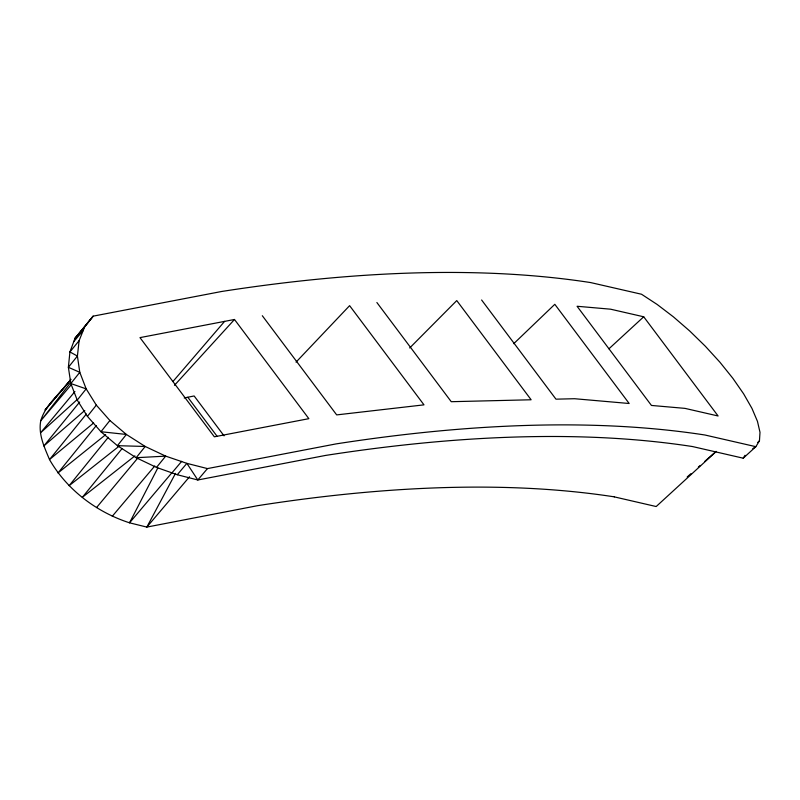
<?xml version="1.0" encoding="UTF-8"?>
<svg xmlns="http://www.w3.org/2000/svg" width="800" height="800" viewBox="0 0 800 800"><rect width="100%" height="100%" fill="white"/><g stroke="black" fill="none" stroke-linecap="round" stroke-linejoin="round"><path stroke-width="1.2" d="M759.45 440.86L760 432.33L757.47 421.38L751.96 408.4L743.65 393.87L732.85 378.3L719.94 362.24L705.37 346.27L689.68 330.96L673.43 316.87L657.18 304.48L641.53 294.24L590.62 282.57A2983.65 979.63 -36.9 0 0 221.78 291.46L93.16 316.15L75.01 338.35L69.92 351.95L68.38 367.3L70.83 383.55L77.24 400.1L87.41 416.35L100.96 431.73L117.42 445.68L136.17 457.71L156.49 467.42L177.27 474.74L197.82 479.98L325.51 455.44A2966.63 974.04 -36.9 0 1 692.5 446.55L743.23 458.2L755.83 446.68L759.45 440.86L757.64 442.51M84.62 326.97L75.01 338.35L93.16 316.15L84.62 326.97L79.11 340.67L77.41 356.06L79.79 372.32L86.17 388.87L96.32 405.13L109.88 420.5L126.37 434.45L145.2 446.47L165.69 456.13L186.88 463.36L207.45 468.59L336.08 443.9A2983.65 979.63 -36.9 0 1 704.91 435L755.83 446.68L752.82 448.58M157.84 467.9L129.54 522.82C96.59 512.17 66.85 489.74 49.51 459.57C44.47 447.41 38.14 434.32 40.75 420.81C45.65 403.88 61 393.16 70.9 379.27M175.52 473.35L146.84 527.09L129.54 522.82L172.1 472.52M743.23 458.2L745.02 455.29M70.54 382.68L40.75 420.81L71.21 384.76M77.24 400.1L86.17 388.87L70.83 383.55L79.79 372.32L68.38 367.3L77.41 356.06L69.92 351.95L79.11 340.67M87.41 416.35L96.32 405.13M109.88 420.5L100.96 431.73L126.37 434.45L117.42 445.68L145.2 446.47L136.17 457.71L165.69 456.13L156.49 467.42M96.31 425.54L58 472.98L105.66 434.67M86.35 414.05L49.51 459.57L93.64 422.96M108.3 437.28L69.11 485.71L119.42 445.94M79.67 402.03L43.83 445.98L84.78 410.49M122.06 448.6L82.34 497.33L134.91 455.89M74.92 391.55L40.54 432.84L77.1 399.65M96.56 507.56L138.14 457.63M73.79 341.61L83.4 330.22M70.49 379.93L45.02 410.1L70.72 379.74M172.09 472.71L181.7 461.33M177.27 474.74L186.88 463.36L197.82 479.98L207.45 468.59M112.3 516.24L154.78 465.96M189.51 476.77L146.84 527.09L257.46 505.7A2873.04 943.31 -36.9 0 1 614.32 496.85M172.93 381.53L224.6 321.38M174.47 385.32L234.49 319.48L308.85 418.67L214.35 436.81L139.98 337.62L234.49 319.48M296.04 362.14L349.61 305.66L423.98 404.85L336.68 414.9L262.31 315.72M409.7 347.97L456.76 300.58L531.13 399.77L451.25 401.7L376.88 302.52M513.72 343.69L554.81 304.31L629.18 403.5L574.55 398.72L555.97 399.17L481.61 299.99M608.93 348.8L643.72 316.79L718.09 415.98L684.95 408.37L651.44 405.44L577.07 306.26L610.58 309.19L643.72 316.79M716.23 451.48L656.18 506.54L614.3 496.87M687.18 476.99L690.9 473.69M698.35 467.08L700.21 465.43M704.86 461.3L716.02 451.4M184.23 397.97L194.14 395.96L224.05 435.85M187.84 397.27L217 436.17"/></g></svg>
